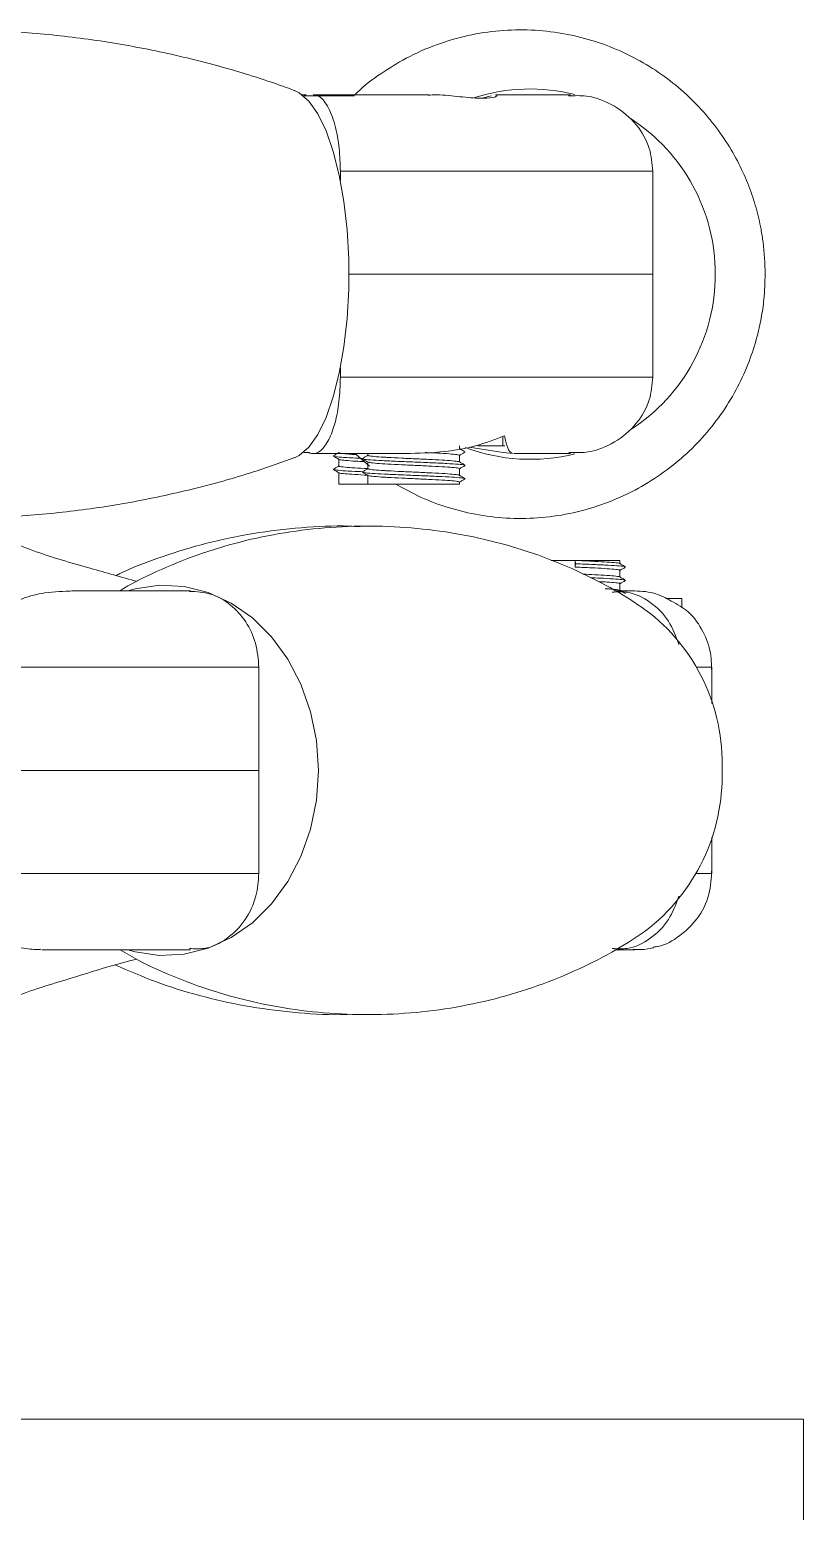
# Model space of a CAD drawing. Header units: millimetres. Extents: x 0 to 1189, y 0 to 841.
# Drawn here: x 255.8 to 296.3, y 481.4 to 559 of the extents above; entities that cross this region are included whole.
import ezdxf

# ---------------------------------------------------------------- set-up
doc = ezdxf.new("R2010")
doc.units = ezdxf.units.MM

msp = doc.modelspace()

# ---------------------------------------------------------------- linework, layer by layer
at = {"color": 7, "linetype": 'Continuous', "lineweight": 15}
for p, q in [((270.263, 555.635), (270.058, 555.635)), ((276.699, 555.635), (270.631, 555.635)), ((279.955, 555.575), (279.485, 555.452)), ((280.292, 555.621), (280.178, 555.605)), ((284.118, 555.635), (280.191, 555.635)), ((272.056, 551.635), (272.056, 551.138)), ((288.434, 551.635), (272.056, 551.635)), ((288.434, 546.234), (288.434, 551.635)), ((288.434, 546.234), (272.501, 546.234)), ((288.434, 546.234), (288.434, 540.832)), ((272.056, 541.329), (272.056, 540.832)), ((288.434, 540.832), (272.056, 540.832)), ((280.566, 537.234), (280.566, 537.703)), ((270.632, 536.832), (275.527, 536.832)), ((271.98, 536.527), (271.98, 536.178)), ((272.891, 536.779), (273.582, 536.178)), ((273.501, 536.832), (273.501, 536.738)), ((278.301, 537.093), (278.301, 537.234)), ((278.301, 536.393), (278.301, 536.742)), ((278.601, 536.914), (278.569, 536.907)), ((278.812, 537.176), (280.595, 536.892)), ((279.255, 537.234), (280.566, 537.234)), ((280.566, 537.234), (280.679, 537.234)), ((280.595, 536.892), (281.11, 536.833)), ((281.172, 536.832), (284.118, 536.832)), ((271.98, 535.827), (271.98, 535.234)), ((273.501, 536.387), (273.501, 536.038)), ((278.301, 535.692), (278.301, 536.042)), ((271.98, 535.234), (273.501, 535.234)), ((273.501, 535.687), (273.501, 535.234)), ((273.501, 535.234), (278.301, 535.234)), ((278.301, 535.234), (278.301, 535.342)), ((284.369, 531.234), (283.1, 531.234)), ((284.377, 531.061), (284.369, 531.234)), ((284.369, 531.234), (284.369, 530.887)), ((286.704, 531.234), (284.369, 531.234)), ((284.377, 531.061), (284.369, 530.887)), ((286.704, 531.066), (286.704, 531.234)), ((286.704, 530.366), (286.704, 530.715)), ((264.199, 529.635), (257.981, 529.635)), ((287.392, 529.635), (286.423, 529.635)), ((286.704, 529.666), (286.704, 530.015)), ((287.055, 529.635), (287.001, 529.629)), ((289.96, 529.234), (289.146, 529.234)), ((289.96, 529.234), (289.96, 528.754)), ((290.076, 528.697), (289.96, 528.767)), ((240.502, 525.635), (267.783, 525.635)), ((267.783, 520.234), (267.783, 525.635)), ((291.522, 523.739), (291.522, 525.635)), ((240.502, 520.234), (267.783, 520.234)), ((267.783, 514.832), (267.783, 520.234)), ((291.522, 514.832), (291.522, 516.729)), ((240.502, 514.832), (267.783, 514.832)), ((256.407, 510.832), (264.199, 510.832)), ((286.423, 510.832), (287.491, 510.832)), ((296.322, 486.234), (176.322, 486.234)), ((286.322, 486.234), (186.322, 486.234)), ((296.322, 486.234), (296.322, 390.807))]:
    msp.add_line(p, q, dxfattribs=at)
at = {"color": 8, "linetype": 'Continuous', "lineweight": 15}
for p, q in [((270.133, 555.575), (272.795, 555.575)), ((270.438, 536.892), (270.133, 536.892)), ((290.708, 525.635), (291.522, 525.635)), ((290.708, 514.832), (291.522, 514.832))]:
    msp.add_line(p, q, dxfattribs=at)
at = {"color": 7, "linetype": 'Continuous', "lineweight": 15, "flags": 128}
for points in [[(269.647, 536.602), (269.904, 536.727), (270.406, 537.162), (270.878, 537.831), (271.308, 538.718), (271.685, 539.8), (271.999, 541.048), (272.241, 542.431), (272.407, 543.912), (272.491, 545.453), (272.491, 547.015), (272.407, 548.556), (272.241, 550.037), (271.999, 551.42), (271.685, 552.668), (271.308, 553.75), (270.878, 554.637), (270.406, 555.306), (269.904, 555.74), (269.648, 555.865)], [(260.923, 529.635), (261.302, 529.74), (262.58, 529.929), (263.866, 529.866), (265.128, 529.553), (266.332, 529), (267.447, 528.219), (268.444, 527.231), (269.298, 526.063), (269.986, 524.743), (270.491, 523.306), (270.799, 521.79), (270.902, 520.234)], [(270.902, 520.234), (270.799, 518.677), (270.491, 517.161), (269.986, 515.725), (269.298, 514.405), (268.444, 513.236), (267.447, 512.249), (266.332, 511.468), (265.128, 510.914), (263.866, 510.602), (262.58, 510.539), (261.302, 510.727), (260.923, 510.832)]]:
    msp.add_lwpolyline(points, dxfattribs=at)
at = {"color": 7, "linetype": 'Continuous', "lineweight": 15}
for centre, radius, start, end in [((282.007, 546.24), 9.696, 76.03454, 107.51059), ((282.002, 546.234), 9.704, 302.9958, 56.99649), ((282.007, 546.227), 9.696, 249.3624, 283.97637), ((282.037, 520.614), 10.032, 357.82852, 53.26302), ((281.812, 519.961), 10.253, 307.41239, 1.52422)]:
    msp.add_arc(centre, radius, start, end, dxfattribs=at)
for points, knots in [([(269.677, 555.847), (269.335, 555.972), (267.948, 556.48), (265.452, 557.229), (262.177, 558.01), (258.845, 558.576), (255.479, 558.93), (252.097, 559.068), (248.717, 558.989), (245.356, 558.696), (242.032, 558.193), (238.764, 557.476), (235.946, 556.689), (234.249, 556.078), (233.592, 555.841)], [0, 0, 0, 0, 0.02986, 0.121075, 0.212613, 0.304251, 0.395902, 0.487496, 0.578981, 0.670305, 0.761411, 0.85225, 0.942762, 1, 1, 1, 1]), ([(294.319, 546.234), (294.299, 546.793), (294.271, 547.582), (294.082, 548.738), (293.853, 549.723), (293.47, 550.872), (292.949, 552.042), (292.276, 553.213), (291.449, 554.348), (290.471, 555.417), (289.349, 556.392), (288.093, 557.248), (286.717, 557.961), (285.238, 558.513), (283.676, 558.883), (282.053, 559.057), (280.394, 559.022), (278.726, 558.768), (277.076, 558.287), (275.538, 557.607), (274.159, 556.748), (273.266, 556.092), (272.861, 555.677), (272.819, 555.635)], [0, 0, 0, 0, 0.056361, 0.079555, 0.118077, 0.1583, 0.20167, 0.2472, 0.29451, 0.343299, 0.393363, 0.444558, 0.496781, 0.549962, 0.604059, 0.659052, 0.714945, 0.771773, 0.829604, 0.888569, 0.9414, 0.994025, 1, 1, 1, 1]), ([(270.598, 555.57), (270.695, 555.583), (270.968, 555.619), (271.391, 555.103), (271.779, 554.137), (272.016, 552.905), (272.043, 552.035), (272.056, 551.635)], [0, 0, 0, 0, 0.1329497, 0.3717478, 0.6025501, 0.8174925, 1, 1, 1, 1]), ([(276.65, 555.61), (276.8, 555.618), (277.395, 555.649), (278.383, 555.513), (279.148, 555.456), (279.767, 555.446), (280.214, 555.504), (280.249, 555.571), (280.264, 555.601)], [0, 0, 0, 0, 0.0732101, 0.2910318, 0.5300006, 0.5698818, 0.8074438, 1, 1, 1, 1]), ([(284.02, 555.57), (284.331, 555.585), (285.166, 555.624), (286.449, 555.104), (287.608, 554.137), (288.314, 552.905), (288.397, 552.035), (288.434, 551.635)], [0, 0, 0, 0, 0.140427, 0.377166, 0.605978, 0.819066, 1, 1, 1, 1]), ([(274.954, 535.234), (275.395, 534.991), (276.296, 534.494), (277.769, 533.957), (279.33, 533.584), (280.953, 533.411), (282.612, 533.445), (284.28, 533.7), (285.93, 534.18), (287.465, 534.863), (288.855, 535.71), (290.081, 536.681), (291.173, 537.786), (292.116, 539.003), (292.892, 540.3), (293.489, 541.628), (293.88, 542.84), (294.122, 543.93), (294.284, 545.017), (294.306, 545.793), (294.319, 546.234)], [0, 0, 0, 0, 0.055977, 0.114426, 0.173882, 0.234322, 0.295752, 0.358209, 0.421768, 0.486574, 0.544637, 0.602476, 0.659981, 0.716973, 0.773074, 0.827316, 0.878253, 0.914043, 0.951099, 1, 1, 1, 1]), ([(272.056, 540.832), (272.041, 540.405), (272.013, 539.55), (271.79, 538.405), (271.459, 537.498), (271.026, 536.919), (270.643, 536.787), (270.422, 536.871), (270.366, 536.892)], [0, 0, 0, 0, 0.1762436, 0.3523219, 0.5330201, 0.7249743, 0.9299371, 1, 1, 1, 1]), ([(284.022, 536.897), (284.332, 536.883), (285.166, 536.844), (286.449, 537.364), (287.608, 538.331), (288.314, 539.562), (288.397, 540.433), (288.434, 540.832)], [0, 0, 0, 0, 0.140163, 0.376974, 0.605857, 0.819013, 1, 1, 1, 1]), ([(280.661, 537.77), (280.157, 537.574), (279.138, 537.178), (277.38, 536.881), (276.143, 536.85), (275.453, 536.833)], [0, 0, 0, 0, 0.3011553, 0.6094871, 1, 1, 1, 1]), ([(281.11, 536.833), (281.047, 536.852), (280.92, 536.892), (280.769, 537.247), (280.685, 537.655), (280.662, 537.77)], [0, 0, 0, 0, 0.4125892, 0.8332582, 1, 1, 1, 1]), ([(233.588, 536.621), (233.93, 536.496), (235.317, 535.988), (237.813, 535.239), (241.088, 534.458), (244.421, 533.891), (247.787, 533.537), (251.168, 533.4), (254.548, 533.478), (257.909, 533.772), (261.233, 534.275), (264.501, 534.991), (267.32, 535.778), (269.016, 536.39), (269.674, 536.627)], [0, 0, 0, 0, 0.029859, 0.121074, 0.212612, 0.30425, 0.395901, 0.487496, 0.578981, 0.670304, 0.761411, 0.85225, 0.942762, 1, 1, 1, 1]), ([(271.98, 536.883), (271.932, 536.855), (271.833, 536.798), (271.734, 536.741), (271.684, 536.711)], [0, 0, 0, 0, 0.485862, 1, 1, 1, 1]), ([(271.685, 536.698), (271.736, 536.669), (271.837, 536.61), (271.939, 536.551), (271.989, 536.522)], [0, 0, 0, 0, 0.500076, 1, 1, 1, 1]), ([(271.721, 536.712), (271.706, 536.704), (271.668, 536.684), (271.955, 536.651), (272.477, 536.615), (272.982, 536.591), (273.22, 536.58)], [0, 0, 0, 0, 0.178359, 0.462315, 0.746571, 1, 1, 1, 1]), ([(272.008, 536.878), (271.999, 536.875), (271.963, 536.858), (272.182, 536.83), (272.508, 536.8), (272.812, 536.783), (272.891, 536.779)], [0, 0, 0, 0, 0.109253, 0.488103, 0.86695, 1, 1, 1, 1]), ([(272.02, 536.523), (272.02, 536.518), (272.02, 536.501), (272.307, 536.471), (272.758, 536.437), (273.159, 536.417), (273.317, 536.409)], [0, 0, 0, 0, 0.1276612, 0.4571572, 0.786653, 1, 1, 1, 1]), ([(273.501, 536.743), (273.453, 536.715), (273.354, 536.658), (273.256, 536.601), (273.205, 536.571)], [0, 0, 0, 0, 0.48527, 1, 1, 1, 1]), ([(273.208, 536.557), (273.259, 536.528), (273.36, 536.469), (273.462, 536.41), (273.513, 536.381)], [0, 0, 0, 0, 0.50007, 1, 1, 1, 1]), ([(273.248, 536.556), (273.252, 536.55), (273.264, 536.531), (273.609, 536.5), (274.224, 536.463), (275.045, 536.425), (275.958, 536.388), (276.866, 536.35), (277.669, 536.312), (278.255, 536.275), (278.566, 536.245), (278.56, 536.227), (278.559, 536.222)], [0, 0, 0, 0, 0.053259, 0.165844, 0.278364, 0.390868, 0.503413, 0.616047, 0.728819, 0.841603, 0.954249, 1, 1, 1, 1]), ([(273.534, 536.738), (273.53, 536.731), (273.517, 536.711), (273.798, 536.679), (274.197, 536.65), (274.69, 536.621), (275.264, 536.592), (276.082, 536.555), (276.879, 536.517), (277.571, 536.48), (278.052, 536.442), (278.291, 536.414), (278.274, 536.399), (278.271, 536.396)], [0, 0, 0, 0, 0.062515, 0.172433, 0.282352, 0.315691, 0.425607, 0.535524, 0.645442, 0.755362, 0.865281, 0.975199, 1, 1, 1, 1]), ([(276.515, 536.888), (276.539, 536.887), (276.83, 536.873), (277.335, 536.847), (277.907, 536.809), (278.253, 536.774), (278.271, 536.752), (278.279, 536.742)], [0, 0, 0, 0, 0.022753, 0.280279, 0.537805, 0.79533, 1, 1, 1, 1]), ([(278.595, 536.922), (278.544, 536.952), (278.443, 537.011), (278.341, 537.069), (278.29, 537.099)], [0, 0, 0, 0, 0.500084, 1, 1, 1, 1]), ([(278.301, 536.737), (278.348, 536.765), (278.447, 536.822), (278.545, 536.879), (278.596, 536.908)], [0, 0, 0, 0, 0.4829417, 1, 1, 1, 1]), ([(271.685, 535.998), (271.735, 535.969), (271.837, 535.91), (271.939, 535.851), (271.989, 535.822)], [0, 0, 0, 0, 0.5000583, 1, 1, 1, 1]), ([(271.98, 536.183), (271.933, 536.155), (271.835, 536.099), (271.738, 536.043), (271.687, 536.013)], [0, 0, 0, 0, 0.479361, 1, 1, 1, 1]), ([(271.723, 535.997), (271.733, 535.989), (271.761, 535.969), (272.149, 535.936), (272.665, 535.905), (273.083, 535.886), (273.22, 535.88)], [0, 0, 0, 0, 0.198269, 0.520469, 0.842458, 1, 1, 1, 1]), ([(271.994, 535.823), (271.993, 535.822), (271.971, 535.809), (272.18, 535.783), (272.628, 535.746), (273.116, 535.718), (273.44, 535.702), (273.505, 535.699)], [0, 0, 0, 0, 0.014879, 0.318352, 0.621824, 0.925298, 1, 1, 1, 1]), ([(272.008, 536.178), (272, 536.175), (271.963, 536.158), (272.173, 536.13), (272.63, 536.092), (273.116, 536.064), (273.441, 536.048), (273.505, 536.045)], [0, 0, 0, 0, 0.0815712, 0.364426, 0.6472827, 0.9301383, 1, 1, 1, 1]), ([(273.24, 535.873), (273.224, 535.869), (273.158, 535.852), (273.353, 535.823), (273.812, 535.786), (274.53, 535.748), (275.397, 535.711), (276.323, 535.673), (277.198, 535.635), (277.935, 535.598), (278.409, 535.56), (278.626, 535.534), (278.592, 535.521), (278.591, 535.521)], [0, 0, 0, 0, 0.032801, 0.139649, 0.246575, 0.353624, 0.460728, 0.5677, 0.674576, 0.781402, 0.888226, 0.995101, 1, 1, 1, 1]), ([(273.501, 536.043), (273.453, 536.015), (273.355, 535.958), (273.256, 535.901), (273.205, 535.871)], [0, 0, 0, 0, 0.485443, 1, 1, 1, 1]), ([(273.207, 535.858), (273.257, 535.828), (273.359, 535.77), (273.46, 535.711), (273.511, 535.682)], [0, 0, 0, 0, 0.500062, 1, 1, 1, 1]), ([(273.534, 536.038), (273.53, 536.031), (273.517, 536.011), (273.798, 535.979), (274.197, 535.95), (274.69, 535.921), (275.264, 535.892), (276.082, 535.855), (276.879, 535.817), (277.57, 535.78), (278.057, 535.742), (278.301, 535.712), (278.275, 535.694), (278.267, 535.688)], [0, 0, 0, 0, 0.061134, 0.168623, 0.276112, 0.308714, 0.416201, 0.523689, 0.631178, 0.738667, 0.846157, 0.953647, 1, 1, 1, 1]), ([(273.541, 536.382), (273.555, 536.374), (273.591, 536.353), (273.946, 536.321), (274.524, 536.283), (275.264, 536.246), (276.082, 536.209), (276.879, 536.171), (277.57, 536.133), (278.057, 536.096), (278.301, 536.065), (278.275, 536.047), (278.267, 536.042)], [0, 0, 0, 0, 0.071271, 0.181864, 0.288756, 0.39935, 0.509943, 0.620535, 0.731127, 0.841719, 0.952312, 1, 1, 1, 1]), ([(278.598, 536.221), (278.547, 536.25), (278.446, 536.309), (278.344, 536.368), (278.293, 536.397)], [0, 0, 0, 0, 0.50006, 1, 1, 1, 1]), ([(278.301, 536.037), (278.348, 536.065), (278.445, 536.121), (278.543, 536.177), (278.593, 536.207)], [0, 0, 0, 0, 0.479482, 1, 1, 1, 1]), ([(273.539, 535.683), (273.538, 535.679), (273.533, 535.662), (273.802, 535.633), (274.196, 535.604), (274.69, 535.575), (275.264, 535.546), (276.082, 535.509), (276.879, 535.471), (277.57, 535.433), (278.057, 535.396), (278.301, 535.365), (278.275, 535.347), (278.267, 535.342)], [0, 0, 0, 0, 0.036192, 0.146538, 0.256884, 0.290347, 0.400692, 0.511036, 0.621382, 0.731726, 0.842071, 0.952415, 1, 1, 1, 1]), ([(278.599, 535.52), (278.548, 535.549), (278.447, 535.608), (278.345, 535.667), (278.294, 535.696)], [0, 0, 0, 0, 0.500088, 1, 1, 1, 1]), ([(278.301, 535.338), (278.347, 535.364), (278.444, 535.42), (278.541, 535.477), (278.592, 535.506)], [0, 0, 0, 0, 0.475407, 1, 1, 1, 1]), ([(261.412, 530.123), (260.59, 530.356), (258.756, 530.873), (256.007, 531.655), (254.18, 532.465), (253.314, 532.849)], [0, 0, 0, 0, 0.299701, 0.668467, 1, 1, 1, 1]), ([(273.086, 533.004), (272.895, 533.015), (271.865, 533.074), (269.988, 532.97), (267.493, 532.681), (265.053, 532.171), (262.721, 531.452), (261.13, 530.864), (260.365, 530.474), (260.296, 530.439)], [0, 0, 0, 0, 0.043056, 0.232392, 0.421501, 0.609773, 0.796672, 0.981599, 1, 1, 1, 1]), ([(288.045, 528.634), (287.808, 528.8), (287.002, 529.364), (285.484, 530.218), (283.47, 531.149), (281.307, 531.913), (279.031, 532.497), (276.672, 532.882), (274.264, 533.058), (271.84, 533.02), (269.435, 532.768), (267.084, 532.305), (264.815, 531.646), (262.68, 530.789), (261.237, 530.105), (260.556, 529.676), (260.491, 529.635)], [0, 0, 0, 0, 0.031797, 0.107975, 0.185667, 0.264779, 0.34496, 0.4259, 0.507327, 0.588988, 0.670638, 0.751982, 0.832783, 0.912785, 0.991702, 1, 1, 1, 1]), ([(286.691, 531.07), (286.692, 531.071), (286.716, 531.084), (286.51, 531.11), (286.071, 531.147), (285.404, 531.185), (284.8, 531.214), (284.45, 531.23), (284.369, 531.234)], [0, 0, 0, 0, 0.0117888, 0.2414292, 0.4710712, 0.7007128, 0.9303556, 1, 1, 1, 1]), ([(286.966, 530.896), (286.969, 530.9), (286.982, 530.916), (286.696, 530.945), (286.134, 530.983), (285.327, 531.021), (284.7, 531.047), (284.377, 531.061)], [0, 0, 0, 0, 0.071598, 0.299641, 0.527892, 0.756428, 1, 1, 1, 1]), ([(287.001, 530.895), (286.95, 530.924), (286.848, 530.983), (286.747, 531.042), (286.696, 531.071)], [0, 0, 0, 0, 0.500089, 1, 1, 1, 1]), ([(286.677, 530.715), (286.685, 530.719), (286.723, 530.735), (286.516, 530.763), (286.07, 530.801), (285.404, 530.838), (284.8, 530.867), (284.45, 530.884), (284.369, 530.887)], [0, 0, 0, 0, 0.058687, 0.27743, 0.496173, 0.714914, 0.933655, 1, 1, 1, 1]), ([(286.691, 530.37), (286.692, 530.371), (286.716, 530.384), (286.51, 530.409), (286.07, 530.447), (285.452, 530.482), (284.978, 530.505), (284.768, 530.515)], [0, 0, 0, 0, 0.011941, 0.272005, 0.532071, 0.792134, 1, 1, 1, 1]), ([(286.963, 530.18), (286.98, 530.185), (287.047, 530.201), (286.851, 530.23), (286.385, 530.268), (285.788, 530.3), (285.338, 530.319), (285.178, 530.326)], [0, 0, 0, 0, 0.084885, 0.342873, 0.600648, 0.858319, 1, 1, 1, 1]), ([(287, 530.195), (286.949, 530.224), (286.848, 530.283), (286.746, 530.342), (286.696, 530.371)], [0, 0, 0, 0, 0.500048, 1, 1, 1, 1]), ([(286.704, 530.711), (286.751, 530.738), (286.849, 530.795), (286.947, 530.851), (286.997, 530.881)], [0, 0, 0, 0, 0.48047, 1, 1, 1, 1]), ([(254.311, 528.697), (254.673, 528.893), (255.406, 529.289), (256.671, 529.586), (257.56, 529.617), (258.057, 529.635)], [0, 0, 0, 0, 0.301002, 0.609178, 1, 1, 1, 1]), ([(267.783, 525.635), (267.748, 526.063), (267.677, 526.918), (267.129, 528.064), (266.312, 528.963), (265.278, 529.556), (264.52, 529.595), (264.146, 529.614)], [0, 0, 0, 0, 0.193416, 0.386652, 0.584959, 0.795619, 1, 1, 1, 1]), ([(286.677, 530.015), (286.685, 530.019), (286.723, 530.035), (286.512, 530.063), (286.128, 530.097), (285.743, 530.118), (285.586, 530.127)], [0, 0, 0, 0, 0.090713, 0.428843, 0.766969, 1, 1, 1, 1]), ([(286.664, 529.672), (286.649, 529.68), (286.61, 529.7), (286.338, 529.727), (286.032, 529.746), (285.93, 529.752)], [0, 0, 0, 0, 0.300658, 0.766886, 1, 1, 1, 1]), ([(286.306, 529.571), (286.567, 529.586), (287.261, 529.625), (288.316, 529.101), (289.301, 528.149), (289.636, 527.258), (289.797, 526.831)], [0, 0, 0, 0, 0.174668, 0.463763, 0.743177, 1, 1, 1, 1]), ([(286.997, 529.497), (286.946, 529.526), (286.844, 529.585), (286.743, 529.644), (286.692, 529.673)], [0, 0, 0, 0, 0.500059, 1, 1, 1, 1]), ([(286.704, 530.011), (286.752, 530.039), (286.85, 530.095), (286.948, 530.152), (286.999, 530.182)], [0, 0, 0, 0, 0.4836301, 1, 1, 1, 1]), ([(287.325, 529.635), (287.712, 529.629), (288.375, 529.618), (289.02, 529.305), (289.289, 529.174)], [0, 0, 0, 0, 0.583463, 1, 1, 1, 1]), ([(291.516, 525.429), (291.506, 525.796), (291.485, 526.566), (291.021, 527.679), (290.294, 528.644), (289.598, 529), (289.282, 529.162)], [0, 0, 0, 0, 0.23667, 0.497032, 0.771734, 1, 1, 1, 1]), ([(264.146, 510.897), (264.401, 510.883), (265.088, 510.844), (266.145, 511.364), (267.102, 512.331), (267.684, 513.562), (267.752, 514.433), (267.783, 514.832)], [0, 0, 0, 0, 0.1397763, 0.3766942, 0.6056795, 0.8189317, 1, 1, 1, 1]), ([(288.467, 510.974), (288.543, 510.984), (289.036, 511.047), (289.867, 511.531), (290.83, 512.446), (291.457, 513.684), (291.497, 514.603), (291.516, 515.038)], [0, 0, 0, 0, 0.041655, 0.270604, 0.502619, 0.764193, 1, 1, 1, 1]), ([(286.306, 510.897), (286.567, 510.882), (287.261, 510.842), (288.316, 511.366), (289.301, 512.319), (289.636, 513.21), (289.797, 513.637)], [0, 0, 0, 0, 0.1746193, 0.4637135, 0.7431274, 1, 1, 1, 1]), ([(260.522, 510.832), (260.839, 510.644), (261.778, 510.087), (263.499, 509.325), (265.654, 508.553), (267.932, 507.971), (270.291, 507.585), (272.699, 507.409), (275.123, 507.447), (277.528, 507.7), (279.88, 508.162), (282.145, 508.824), (284.294, 509.669), (286.241, 510.658), (287.467, 511.409), (288.028, 511.809), (288.055, 511.828)], [0, 0, 0, 0, 0.039716, 0.117468, 0.196641, 0.276883, 0.357886, 0.439375, 0.521099, 0.602811, 0.684218, 0.765081, 0.845144, 0.924121, 0.996349, 1, 1, 1, 1]), ([(256.361, 510.861), (256.302, 510.851), (256.091, 510.817), (255.32, 510.953), (254.462, 511.012), (253.475, 511.021), (252.425, 510.975), (251.204, 510.821), (250.598, 510.856), (250.412, 510.867)], [0, 0, 0, 0, 0.0739489, 0.2612232, 0.4666797, 0.5011056, 0.7053571, 0.9093882, 1, 1, 1, 1]), ([(287.404, 510.859), (287.525, 510.85), (287.981, 510.816), (288.362, 510.918), (288.455, 510.945), (288.471, 510.949)], [0, 0, 0, 0, 0.231907, 0.868798, 1, 1, 1, 1]), ([(252.522, 507.19), (253.365, 507.625), (255.138, 508.539), (258.075, 509.355), (260.158, 510.057), (261.282, 510.315), (261.383, 510.338)], [0, 0, 0, 0, 0.30106, 0.633111, 0.966987, 1, 1, 1, 1]), ([(260.276, 510.031), (260.966, 509.731), (262.381, 509.115), (264.662, 508.406), (267.063, 507.86), (269.539, 507.537), (271.393, 507.404), (272.409, 507.446), (272.586, 507.453)], [0, 0, 0, 0, 0.182535, 0.373806, 0.567374, 0.762511, 0.958584, 1, 1, 1, 1])]:
    msp.add_open_spline(points, degree=3, knots=knots, dxfattribs=at)

doc.saveas('drawing.dxf')
